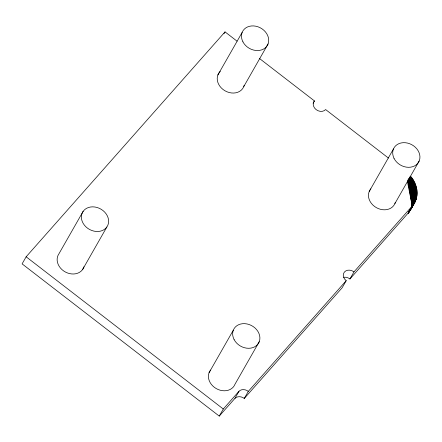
<?xml version="1.0" encoding="UTF-8"?>
<svg xmlns="http://www.w3.org/2000/svg" width="442" height="442" viewBox="0 0 442 442"><rect width="100%" height="100%" fill="white"/><g stroke="black" fill="none" stroke-linecap="round" stroke-linejoin="round"><path stroke-width="0.66" d="M412.419 178.568C415.309 182.811 417.132 187.872 417.104 193.043C417.176 200.657 412.126 207.027 408.204 213.083L412.242 206L412.419 178.568L410.916 176.535L412.242 206L408.894 212.254L349.937 278.974A7.111 5.823 29.7 0 0 343.688 277.305M349.937 278.974L353.976 271.891L412.242 206L413.104 179.618M414.176 203.408L412.242 206L413.734 180.684M407.358 181.187L412.242 206L415.64 200.53L408.894 212.254L414.718 202.475L412.242 206L414.314 181.767M412.938 205.171L409.541 211.387L415.204 201.519L412.242 206L414.845 182.866M414.668 201.718L416.021 199.519L412.242 206L415.32 183.982M407.773 179.96L412.242 206L415.74 185.104M408.27 178.9L412.242 206L416.104 186.237M408.894 178.402L412.242 206L416.414 187.369M409.491 177.336L412.242 206L416.668 188.507M410.143 176.236L412.242 206L416.867 189.646M411.69 177.54L412.242 206L416.999 190.784M415.657 199.58L416.342 198.486L412.242 206L417.082 191.916M416.613 197.43L412.242 206L417.104 193.043M416.823 196.353L412.242 206L417.066 194.16M412.242 206L416.972 195.265M408.773 211.878L408.204 213.083L414.718 202.475M408.828 211.862L408.204 213.083L415.204 201.519M411.165 208.602L410.132 210.491L413.579 204.303M409.463 210.773L408.204 213.083L408.889 211.906M237.023 41.15L225.028 31.89L26.139 256.796L22.1 263.88L219.249 416.093L234.951 398.353L238.989 391.264A7.111 5.823 29.7 0 1 246.99 390.529L248.299 391.391L346.208 280.676A7.111 5.823 29.7 0 1 344.489 271.957A7.111 5.823 29.7 0 1 353.976 271.891M83.151 211.342L58.908 253.846A14.216 11.647 29.7 0 0 65.626 272.139A14.216 11.647 29.7 0 0 83.947 266.775M82.61 269.51L106.853 227.006A14.216 11.647 29.7 0 0 94.914 207.011A14.216 11.647 29.7 0 0 83.24 223.503A14.216 11.647 29.7 0 0 106.853 227.006M224.022 33.658L225.028 31.89M217.884 74.958L242.128 32.454M243.802 86.499L268.045 43.996M313.085 103.273L314.433 100.914L259.371 58.405M209.066 372.705L233.31 330.202M259.233 341.727L234.989 384.231A14.216 11.647 29.7 0 1 216.144 388.518A14.216 11.647 29.7 0 1 210.602 370.081M219.249 416.093L223.293 409.01L238.989 391.264M234.951 398.353A7.111 5.823 29.7 0 1 242.951 397.612L244.255 398.474L248.299 391.391M369.241 191.408L393.485 148.904M346.208 280.676L342.163 287.759L244.255 398.474M394.899 203.569L419.143 161.065M415.668 199.662L416.342 198.486M412.988 204.834L416.021 199.519M409.916 210.138L410.607 208.961M412.314 206.049L415.64 200.53M388.446 158.059L325.632 109.561A7.111 5.823 29.7 0 1 316.146 109.633A7.111 5.823 29.7 0 1 314.433 100.914M26.139 256.796L223.293 409.01M395.314 202.414A14.216 11.647 29.7 0 1 376.474 207.701A14.216 11.647 29.7 0 1 370.871 188.839M244.172 85.334A14.216 11.647 29.7 0 1 224.95 90.776A14.216 11.647 29.7 0 1 220.265 71.438M393.988 158.269A14.216 11.647 29.7 0 0 417.519 163.634A14.216 11.647 29.7 0 0 407.441 143.053A14.216 11.647 29.7 0 0 393.988 158.269M242.929 41.846A14.216 11.647 29.7 0 0 266.504 46.62A14.216 11.647 29.7 0 0 255.824 26.211A14.216 11.647 29.7 0 0 242.929 41.846M234.116 339.594A14.216 11.647 29.7 0 0 257.697 344.351A14.216 11.647 29.7 0 0 247.001 323.947A14.216 11.647 29.7 0 0 234.116 339.594"/></g></svg>
